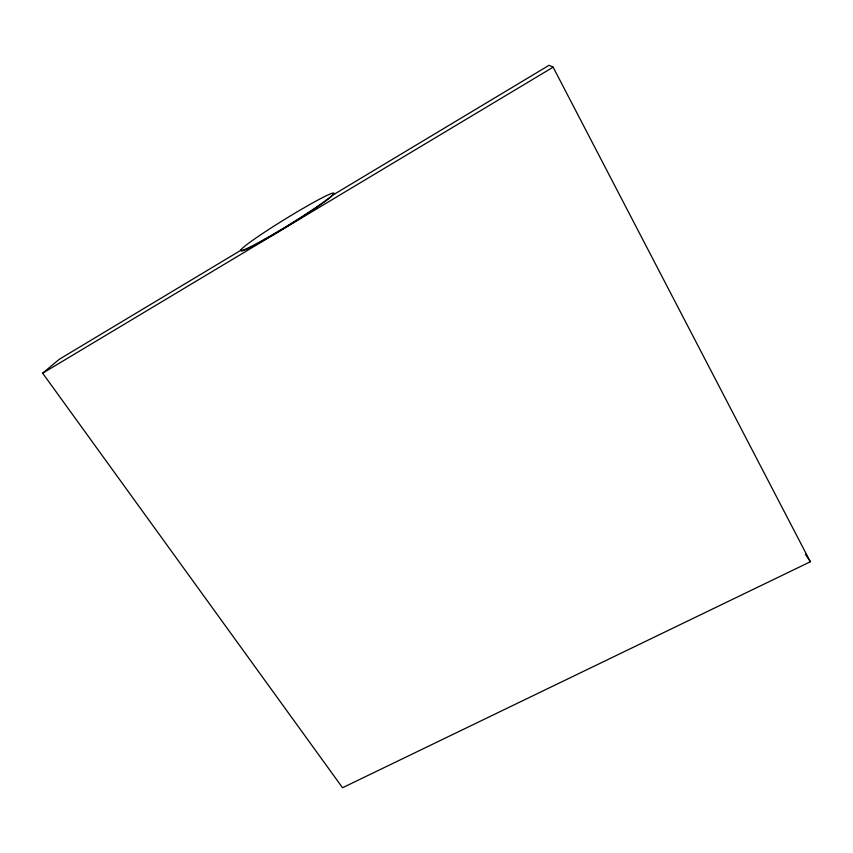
<?xml version="1.0" encoding="UTF-8"?>
<svg xmlns="http://www.w3.org/2000/svg" width="853" height="853" viewBox="0 0 853 853"><rect width="100%" height="100%" fill="white"/><g stroke="black" fill="none" stroke-linecap="round" stroke-linejoin="round"><path stroke-width="1.28" d="M279.709 230.939L287.461 226.237A54.379 3.508 -31.8 0 0 332.787 195.113L549.108 65.265L553.128 67.174L810.35 561.764L342.533 787.735L42.65 373.188L59.262 359.294L241.58 249.854M42.65 373.188L553.128 67.174M279.123 231.291L269.569 236.921A54.368 3.508 -31.8 0 1 241.57 249.865M805.467 554.237L810.35 561.764M265.208 238.893A54.571 3.444 -31.6 0 0 333.811 193.215A54.571 3.444 -31.6 0 0 262.948 233.274A54.571 3.444 -31.6 0 0 265.208 238.893"/></g></svg>
